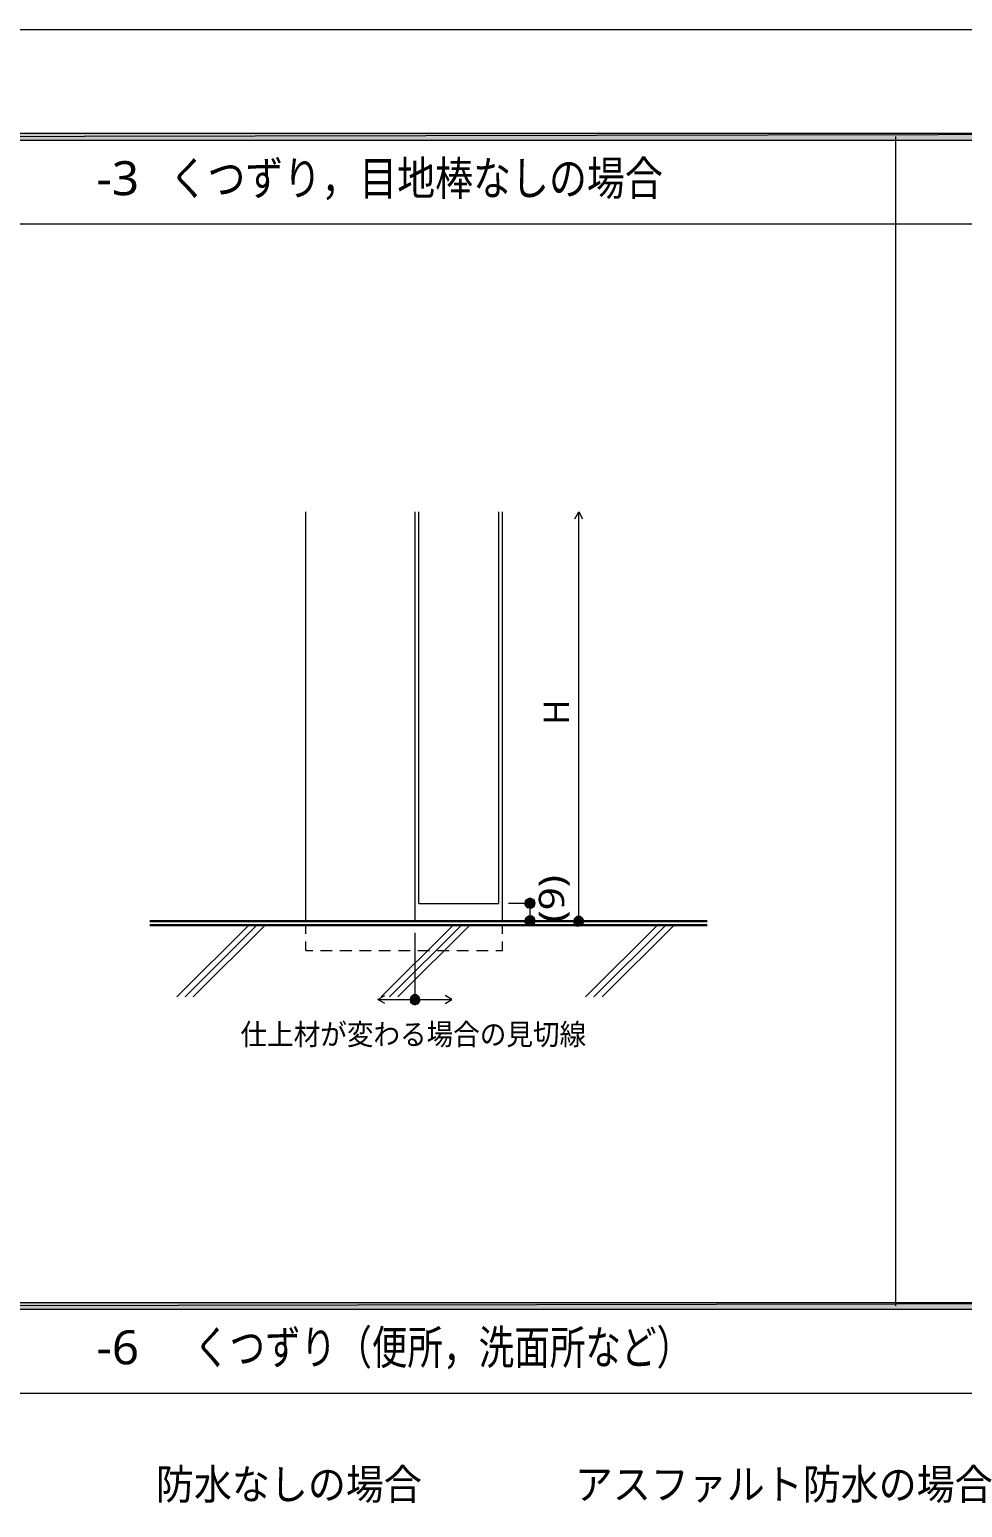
# Model space of a CAD drawing. Header units: millimetres. Extents: x 0 to 420, y 0 to 297.
# Drawn here: x 213.3 to 309, y 145.3 to 297 of the extents above; entities that cross this region are included whole.
import ezdxf
from ezdxf.enums import TextEntityAlignment as Align

# ---------------------------------------------------------------- set-up
doc = ezdxf.new("R2010")
doc.units = ezdxf.units.MM
doc.styles.add('kst32b', font='NotoSansJP-Variable.ttf')

msp = doc.modelspace()

# ---------------------------------------------------------------- hatches: boundary and pattern name
h = msp.add_hatch(color=7)
h.paths.add_polyline_path([(394.17, 285.62), (394.17, 286.32), (26.18, 285.62), (394.17, 285.62)])
h.paths.add_polyline_path([(394.17, 286.32), (26.18, 285.62), (26.18, 286.32), (394.17, 286.32)])
h = msp.add_hatch(color=7)
h.paths.add_polyline_path([(264.65, 207.81), (264.46, 207.77), (264.65, 207.31), (264.65, 207.81)])
h.paths.add_polyline_path([(264.46, 207.77), (264.65, 207.31), (264.29, 207.67), (264.46, 207.77)])
h.paths.add_polyline_path([(264.65, 207.31), (264.29, 207.67), (264.18, 207.5), (264.65, 207.31)])
for points in [[(264.86, 207.77), (264.65, 207.81), (264.65, 207.31), (264.86, 207.77)], [(264.86, 205.97), (264.65, 206.02), (264.65, 205.51), (264.86, 205.97)], [(269.18, 205.66), (269.13, 205.46), (269.66, 205.46), (269.18, 205.66)], [(252.39, 197.61), (252.35, 197.42), (252.86, 197.42), (252.39, 197.61)]]:
    msp.add_hatch(color=7).paths.add_polyline_path(points)
h = msp.add_hatch(color=7)
h.paths.add_polyline_path([(264.18, 207.5), (264.14, 207.31), (264.65, 207.31), (264.18, 207.5)])
h.paths.add_polyline_path([(264.14, 207.31), (264.65, 207.31), (264.18, 207.09), (264.14, 207.31)])
h.paths.add_polyline_path([(264.65, 207.31), (264.18, 207.09), (264.29, 206.93), (264.65, 207.31)])
h = msp.add_hatch(color=7)
h.paths.add_polyline_path([(264.29, 206.93), (264.46, 206.82), (264.65, 207.31), (264.29, 206.93)])
h.paths.add_polyline_path([(264.46, 206.82), (264.65, 207.31), (264.65, 206.78), (264.46, 206.82)])
h.paths.add_polyline_path([(264.65, 207.31), (264.65, 206.78), (264.86, 206.82), (264.65, 207.31)])
h = msp.add_hatch(color=7)
h.paths.add_polyline_path([(265.18, 207.31), (265.13, 207.5), (264.65, 207.31), (265.18, 207.31)])
h.paths.add_polyline_path([(265.13, 207.5), (264.65, 207.31), (265.03, 207.67), (265.13, 207.5)])
h.paths.add_polyline_path([(264.65, 207.31), (265.03, 207.67), (264.86, 207.77), (264.65, 207.31)])
h = msp.add_hatch(color=7)
h.paths.add_polyline_path([(264.86, 206.82), (265.03, 206.93), (264.65, 207.31), (264.86, 206.82)])
h.paths.add_polyline_path([(265.03, 206.93), (264.65, 207.31), (265.13, 207.09), (265.03, 206.93)])
h.paths.add_polyline_path([(264.65, 207.31), (265.13, 207.09), (265.18, 207.31), (264.65, 207.31)])
h = msp.add_hatch(color=7)
h.paths.add_polyline_path([(264.18, 205.7), (264.14, 205.51), (264.65, 205.51), (264.18, 205.7)])
h.paths.add_polyline_path([(264.14, 205.51), (264.65, 205.51), (264.18, 205.3), (264.14, 205.51)])
h.paths.add_polyline_path([(264.65, 205.51), (264.18, 205.3), (264.29, 205.13), (264.65, 205.51)])
h = msp.add_hatch(color=7)
h.paths.add_polyline_path([(264.65, 206.02), (264.46, 205.97), (264.65, 205.51), (264.65, 206.02)])
h.paths.add_polyline_path([(264.46, 205.97), (264.65, 205.51), (264.29, 205.87), (264.46, 205.97)])
h.paths.add_polyline_path([(264.65, 205.51), (264.29, 205.87), (264.18, 205.7), (264.65, 205.51)])
h = msp.add_hatch(color=7)
h.paths.add_polyline_path([(264.29, 205.13), (264.46, 205.02), (264.65, 205.51), (264.29, 205.13)])
h.paths.add_polyline_path([(264.46, 205.02), (264.65, 205.51), (264.65, 204.98), (264.46, 205.02)])
h.paths.add_polyline_path([(264.65, 205.51), (264.65, 204.98), (264.86, 205.02), (264.65, 205.51)])
h = msp.add_hatch(color=7)
h.paths.add_polyline_path([(265.18, 205.51), (265.13, 205.7), (264.65, 205.51), (265.18, 205.51)])
h.paths.add_polyline_path([(265.13, 205.7), (264.65, 205.51), (265.03, 205.87), (265.13, 205.7)])
h.paths.add_polyline_path([(264.65, 205.51), (265.03, 205.87), (264.86, 205.97), (264.65, 205.51)])
h = msp.add_hatch(color=7)
h.paths.add_polyline_path([(264.86, 205.02), (265.03, 205.13), (264.65, 205.51), (264.86, 205.02)])
h.paths.add_polyline_path([(265.03, 205.13), (264.65, 205.51), (265.13, 205.3), (265.03, 205.13)])
h.paths.add_polyline_path([(264.65, 205.51), (265.13, 205.3), (265.18, 205.51), (264.65, 205.51)])
h = msp.add_hatch(color=7)
h.paths.add_polyline_path([(269.13, 205.46), (269.18, 205.27), (269.66, 205.46), (269.13, 205.46)])
h.paths.add_polyline_path([(269.18, 205.27), (269.66, 205.46), (269.28, 205.1), (269.18, 205.27)])
h.paths.add_polyline_path([(269.66, 205.46), (269.28, 205.1), (269.45, 204.98), (269.66, 205.46)])
h = msp.add_hatch(color=7)
h.paths.add_polyline_path([(269.66, 205.97), (269.45, 205.93), (269.66, 205.46), (269.66, 205.97)])
h.paths.add_polyline_path([(269.45, 205.93), (269.66, 205.46), (269.28, 205.82), (269.45, 205.93)])
h.paths.add_polyline_path([(269.66, 205.46), (269.28, 205.82), (269.18, 205.66), (269.66, 205.46)])
h = msp.add_hatch(color=7)
h.paths.add_polyline_path([(269.45, 204.98), (269.66, 204.96), (269.66, 205.46), (269.45, 204.98)])
h.paths.add_polyline_path([(269.66, 204.96), (269.66, 205.46), (269.85, 204.98), (269.66, 204.96)])
h.paths.add_polyline_path([(269.66, 205.46), (269.85, 204.98), (270.02, 205.1), (269.66, 205.46)])
h = msp.add_hatch(color=7)
h.paths.add_polyline_path([(270.13, 205.66), (270.02, 205.82), (269.66, 205.46), (270.13, 205.66)])
h.paths.add_polyline_path([(270.02, 205.82), (269.66, 205.46), (269.85, 205.93), (270.02, 205.82)])
h.paths.add_polyline_path([(269.66, 205.46), (269.85, 205.93), (269.66, 205.97), (269.66, 205.46)])
h = msp.add_hatch(color=7)
h.paths.add_polyline_path([(270.02, 205.1), (270.13, 205.27), (269.66, 205.46), (270.02, 205.1)])
h.paths.add_polyline_path([(270.13, 205.27), (269.66, 205.46), (270.17, 205.46), (270.13, 205.27)])
h.paths.add_polyline_path([(269.66, 205.46), (270.17, 205.46), (270.13, 205.66), (269.66, 205.46)])
h = msp.add_hatch(color=7)
h.paths.add_polyline_path([(252.35, 197.42), (252.39, 197.21), (252.86, 197.42), (252.35, 197.42)])
h.paths.add_polyline_path([(252.39, 197.21), (252.86, 197.42), (252.5, 197.06), (252.39, 197.21)])
h.paths.add_polyline_path([(252.86, 197.42), (252.5, 197.06), (252.67, 196.93), (252.86, 197.42)])
h = msp.add_hatch(color=7)
h.paths.add_polyline_path([(252.86, 197.93), (252.67, 197.89), (252.86, 197.42), (252.86, 197.93)])
h.paths.add_polyline_path([(252.67, 197.89), (252.86, 197.42), (252.5, 197.78), (252.67, 197.89)])
h.paths.add_polyline_path([(252.86, 197.42), (252.5, 197.78), (252.39, 197.61), (252.86, 197.42)])
h = msp.add_hatch(color=7)
h.paths.add_polyline_path([(252.67, 196.93), (252.86, 196.89), (252.86, 197.42), (252.67, 196.93)])
h.paths.add_polyline_path([(252.86, 196.89), (252.86, 197.42), (253.05, 196.93), (252.86, 196.89)])
h.paths.add_polyline_path([(252.86, 197.42), (253.05, 196.93), (253.22, 197.06), (252.86, 197.42)])
h = msp.add_hatch(color=7)
h.paths.add_polyline_path([(253.32, 197.61), (253.22, 197.78), (252.86, 197.42), (253.32, 197.61)])
h.paths.add_polyline_path([(253.22, 197.78), (252.86, 197.42), (253.05, 197.89), (253.22, 197.78)])
h.paths.add_polyline_path([(252.86, 197.42), (253.05, 197.89), (252.86, 197.93), (252.86, 197.42)])
h = msp.add_hatch(color=7)
h.paths.add_polyline_path([(253.22, 197.06), (253.32, 197.21), (252.86, 197.42), (253.22, 197.06)])
h.paths.add_polyline_path([(253.32, 197.21), (252.86, 197.42), (253.37, 197.42), (253.32, 197.21)])
h.paths.add_polyline_path([(252.86, 197.42), (253.37, 197.42), (253.32, 197.61), (252.86, 197.42)])
h = msp.add_hatch(color=7)
h.paths.add_polyline_path([(394.17, 165.63), (394.17, 166.33), (26.18, 165.63), (394.17, 165.63)])
h.paths.add_polyline_path([(394.17, 166.33), (26.18, 165.63), (26.18, 166.33), (394.17, 166.33)])

# ---------------------------------------------------------------- linework, layer by layer
at = {"lineweight": 13}
msp.add_lwpolyline([(0.19, 0), (0.19, 296.97), (420.16, 296.97), (420.16, 0)], close=True, dxfattribs=at)
at = {"lineweight": 0}
for points in [[(394.17, 285.62), (394.17, 286.32), (26.18, 285.62)], [(394.17, 286.32), (26.18, 285.62), (26.18, 286.32)], [(264.65, 207.81), (264.46, 207.77), (264.65, 207.31)], [(264.86, 207.77), (264.65, 207.81), (264.65, 207.31)], [(264.18, 207.5), (264.14, 207.31), (264.65, 207.31)], [(264.14, 207.31), (264.65, 207.31), (264.18, 207.09)], [(264.65, 207.31), (264.29, 207.67), (264.18, 207.5)], [(264.65, 207.31), (264.18, 207.09), (264.29, 206.93)], [(264.46, 207.77), (264.65, 207.31), (264.29, 207.67)], [(264.29, 206.93), (264.46, 206.82), (264.65, 207.31)], [(264.46, 206.82), (264.65, 207.31), (264.65, 206.78)], [(264.65, 207.31), (265.03, 207.67), (264.86, 207.77)], [(265.13, 207.5), (264.65, 207.31), (265.03, 207.67)], [(265.18, 207.31), (265.13, 207.5), (264.65, 207.31)], [(264.65, 207.31), (264.65, 206.78), (264.86, 206.82)], [(264.86, 206.82), (265.03, 206.93), (264.65, 207.31)], [(265.03, 206.93), (264.65, 207.31), (265.13, 207.09)], [(264.65, 207.31), (265.13, 207.09), (265.18, 207.31)], [(264.18, 205.7), (264.14, 205.51), (264.65, 205.51)], [(264.14, 205.51), (264.65, 205.51), (264.18, 205.3)], [(264.65, 205.51), (264.29, 205.87), (264.18, 205.7)], [(264.65, 205.51), (264.18, 205.3), (264.29, 205.13)], [(264.46, 205.97), (264.65, 205.51), (264.29, 205.87)], [(264.29, 205.13), (264.46, 205.02), (264.65, 205.51)], [(264.65, 206.02), (264.46, 205.97), (264.65, 205.51)], [(264.46, 205.02), (264.65, 205.51), (264.65, 204.98)], [(264.86, 205.97), (264.65, 206.02), (264.65, 205.51)], [(264.65, 205.51), (265.03, 205.87), (264.86, 205.97)], [(265.13, 205.7), (264.65, 205.51), (265.03, 205.87)], [(265.18, 205.51), (265.13, 205.7), (264.65, 205.51)], [(264.65, 205.51), (264.65, 204.98), (264.86, 205.02)], [(264.86, 205.02), (265.03, 205.13), (264.65, 205.51)], [(265.03, 205.13), (264.65, 205.51), (265.13, 205.3)], [(264.65, 205.51), (265.13, 205.3), (265.18, 205.51)], [(269.18, 205.66), (269.13, 205.46), (269.66, 205.46)], [(269.13, 205.46), (269.18, 205.27), (269.66, 205.46)], [(269.66, 205.46), (269.28, 205.82), (269.18, 205.66)], [(269.18, 205.27), (269.66, 205.46), (269.28, 205.1)], [(269.45, 205.93), (269.66, 205.46), (269.28, 205.82)], [(269.66, 205.46), (269.28, 205.1), (269.45, 204.98)], [(269.66, 205.97), (269.45, 205.93), (269.66, 205.46)], [(269.45, 204.98), (269.66, 204.96), (269.66, 205.46)], [(269.66, 205.46), (269.85, 205.93), (269.66, 205.97)], [(270.02, 205.82), (269.66, 205.46), (269.85, 205.93)], [(270.13, 205.66), (270.02, 205.82), (269.66, 205.46)], [(269.66, 205.46), (270.17, 205.46), (270.13, 205.66)], [(269.66, 204.96), (269.66, 205.46), (269.85, 204.98)], [(269.66, 205.46), (269.85, 204.98), (270.02, 205.1)], [(270.02, 205.1), (270.13, 205.27), (269.66, 205.46)], [(270.13, 205.27), (269.66, 205.46), (270.17, 205.46)], [(252.39, 197.61), (252.35, 197.42), (252.86, 197.42)], [(252.35, 197.42), (252.39, 197.21), (252.86, 197.42)], [(252.86, 197.42), (252.5, 197.78), (252.39, 197.61)], [(252.39, 197.21), (252.86, 197.42), (252.5, 197.06)], [(252.67, 197.89), (252.86, 197.42), (252.5, 197.78)], [(252.86, 197.42), (252.5, 197.06), (252.67, 196.93)], [(252.86, 197.93), (252.67, 197.89), (252.86, 197.42)], [(252.67, 196.93), (252.86, 196.89), (252.86, 197.42)], [(252.86, 197.42), (253.05, 197.89), (252.86, 197.93)], [(253.22, 197.78), (252.86, 197.42), (253.05, 197.89)], [(253.32, 197.61), (253.22, 197.78), (252.86, 197.42)], [(252.86, 197.42), (253.37, 197.42), (253.32, 197.61)], [(252.86, 196.89), (252.86, 197.42), (253.05, 196.93)], [(252.86, 197.42), (253.05, 196.93), (253.22, 197.06)], [(253.22, 197.06), (253.32, 197.21), (252.86, 197.42)], [(253.32, 197.21), (252.86, 197.42), (253.37, 197.42)], [(394.17, 165.63), (394.17, 166.33), (26.18, 165.63)], [(394.17, 166.33), (26.18, 165.63), (26.18, 166.33)]]:
    msp.add_lwpolyline(points, close=True, dxfattribs=at)
at = {"lineweight": 13}
for points in [[(302.18, 285.98), (302.18, 165.99)], [(394.17, 276.99), (26.18, 276.99)], [(241.66, 205.46), (241.66, 247.46)], [(252.86, 205.46), (252.86, 247.46)], [(253.26, 207.26), (253.26, 247.46)], [(261.45, 207.26), (261.45, 247.46)], [(261.85, 205.46), (261.85, 247.46)], [(269.26, 246.76), (269.66, 247.46), (270.04, 246.76)], [(269.66, 205.46), (269.66, 247.46)], [(253.26, 207.26), (261.45, 207.26)], [(264.65, 207.26), (262.45, 207.26)], [(264.65, 207.26), (264.65, 205.46)], [(235.8, 205.06), (228.41, 197.68)], [(236.64, 205.06), (229.26, 197.68)], [(237.49, 205.06), (230.1, 197.68)], [(241.66, 204.15), (241.66, 205.06)], [(256.77, 205.06), (249.39, 197.68)], [(257.62, 205.06), (250.23, 197.68)], [(258.47, 205.06), (251.08, 197.68)], [(261.85, 204.15), (261.85, 205.06)], [(277.75, 205.06), (270.34, 197.68)], [(278.6, 205.06), (271.21, 197.68)], [(279.44, 205.06), (272.06, 197.68)], [(241.66, 202.46), (241.66, 203.37)], [(252.86, 197.42), (252.86, 204.26)], [(261.85, 202.46), (261.85, 203.37)], [(241.66, 202.46), (242.36, 202.46)], [(243.16, 202.46), (244.35, 202.46)], [(245.15, 202.46), (246.36, 202.46)], [(247.16, 202.46), (248.35, 202.46)], [(249.15, 202.46), (250.36, 202.46)], [(251.16, 202.46), (252.35, 202.46)], [(253.15, 202.46), (254.36, 202.46)], [(255.16, 202.46), (256.35, 202.46)], [(257.15, 202.46), (258.36, 202.46)], [(259.16, 202.46), (260.35, 202.46)], [(261.15, 202.46), (261.85, 202.46)], [(249.75, 197.02), (249.05, 197.42), (249.75, 197.82)], [(249.05, 197.42), (256.65, 197.42)], [(255.97, 197.02), (256.65, 197.42), (255.97, 197.82)], [(394.17, 156.99), (26.18, 156.99)]]:
    msp.add_lwpolyline(points, dxfattribs=at)
at = {"lineweight": 30}
for points in [[(225.66, 205.46), (282.85, 205.46)], [(225.66, 205.06), (282.85, 205.06)]]:
    msp.add_lwpolyline(points, dxfattribs=at)

# ---------------------------------------------------------------- texts
at = {"style": 'kst32b'}
for s, height, p, p2 in [('くつずり，目地棒なしの場合', 3.4908, (227.67, 279.97), (278.29, 279.97)), ('-3', 3.491, (220.18, 279.97), (224.54, 279.97)), ('(9)', 2.599, (268.16, 205.32), (268.16, 210.19)), ('仕上材が変わる場合の見切線', 2.1831, (234.95, 192.76), (270.42, 192.76)), ('くつずり（便所，洗面所など）', 3.4908, (230.17, 159.98), (281.3, 159.98)), ('-6', 3.491, (220.18, 159.98), (224.54, 159.98)), ('防水なしの場合', 3.119, (226.27, 146.11), (253.56, 146.11)), ('アスファルト防水の場合', 3.1187, (269.26, 146.11), (312.14, 146.11))]:
    msp.add_text(s, height=height, dxfattribs=at).set_placement(p, p2, align=Align.FIT)
msp.add_text('H', height=2.6, rotation=90, dxfattribs=at).set_placement((268.65, 225.66))

doc.saveas('drawing.dxf')
